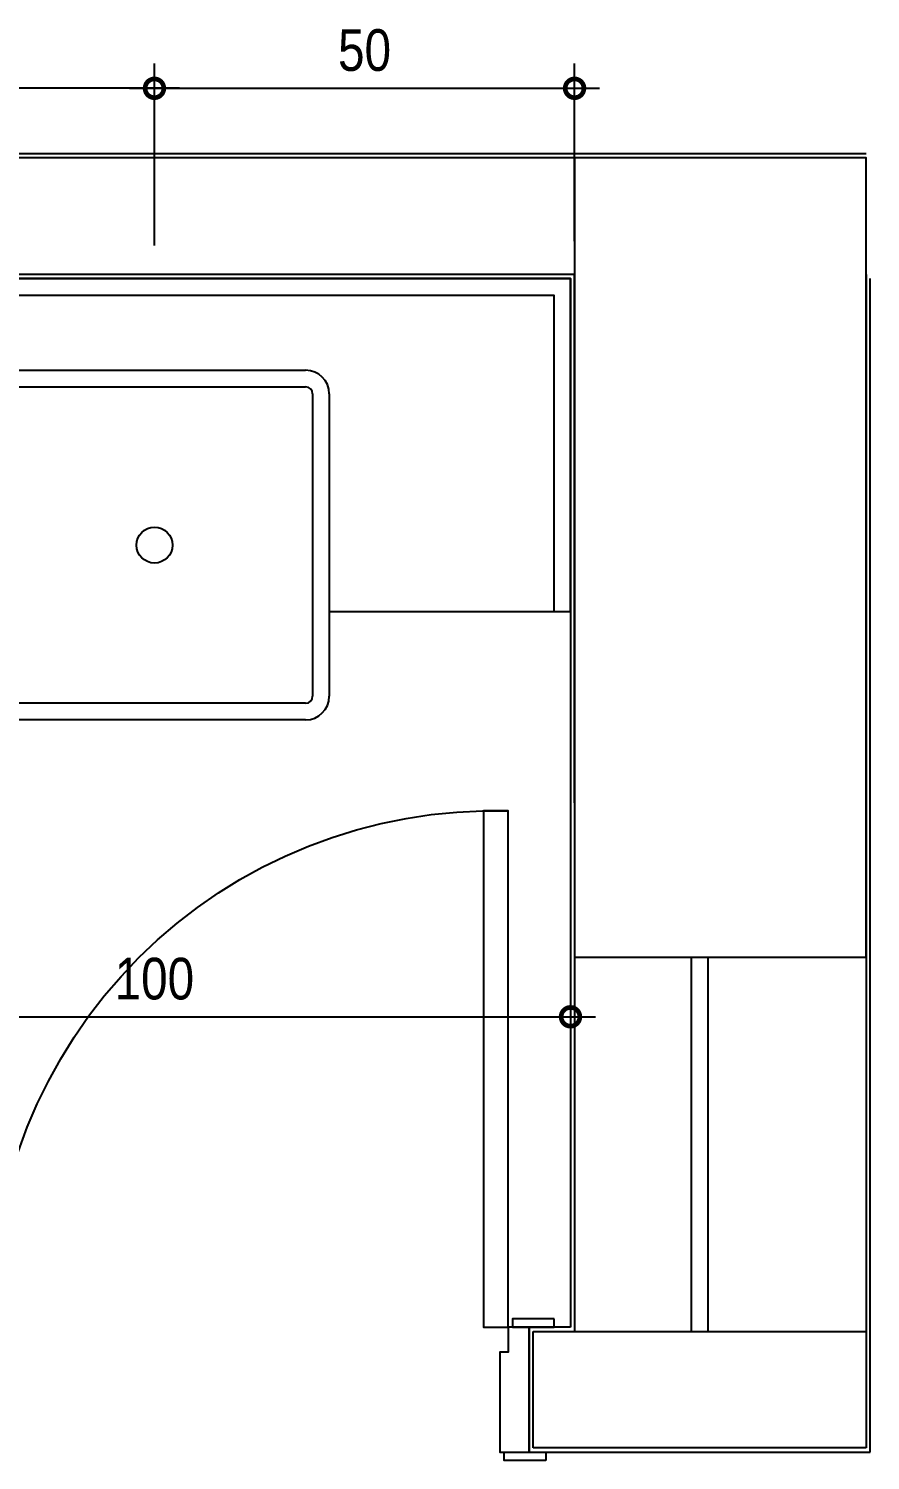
# Model space of a CAD drawing. Header units: metres. Extents: x 3 to 168, y -142 to 28.
# Drawn here: x 16.411 to 17.422, y -94.973 to -93.254 of the extents above; entities that cross this region are included whole.
import ezdxf

# ---------------------------------------------------------------- set-up
doc = ezdxf.new("R2010")
doc.units = ezdxf.units.M
doc.linetypes.add('DASHEDX2', pattern=[1.5, 1, -0.5])
for name, color, linetype in [('ARQ-ALV ACAB', 4, 'Continuous'), ('ARQ-ALV OSSO', 5, 'Continuous'), ('ARQ-CAX @ 1', 1, 'Continuous'), ('ARQ-DIM', 2, 'Continuous'), ('ARQ-HID', 2, 'Continuous'), ('ARQ-PRJ', 7, 'DASHEDX2')]:
    doc.layers.add(name, color=color, linetype=linetype)
doc.styles.add('Adesa', font='ARIALN.TTF')
doc.dimstyles.new('ADESA 1-0025', dxfattribs={"dimtxt": 0.05, "dimasz": 0.045, "dimexe": 0.03, "dimexo": 0.04, "dimgap": 0.02, "dimtad": 1, "dimtoh": 1, "dimdec": 0, "dimlfac": 100, "dimzin": 4, "dimtxsty": 'Adesa', "dimblk": 'DOTSMALL', "dimcen": 1, "dimdle": 0.03, "dimclrd": 1, "dimclre": 1, "dimclrt": 256, "dimazin": 1, "dimtm": 1e-09, "dimtfac": 1, "dimtdec": 0, "dimtix": 1, "dimtmove": 2, "dimatfit": 0, "dimldrblk": 'DOTSMALL', "dimfxl": 0.8, "dimtvp": 2, "dimtolj": 1, "dimtzin": 0, "dimarcsym": 0})

# ---------------------------------------------------------------- blocks, each defined once
blk = doc.blocks.new('ARQ-HID-CUBA Q')
for points in [[(-0.1816, 0), (0.1816, 0)], [(-0.1816, -0.11), (0.1816, -0.11)], [(-0.1816, -0.13), (0.1816, -0.13)], [(-0.21, -0.5016), (-0.21, -0.1384)], [(-0.19, -0.5016), (-0.19, -0.1384)], [(0.19, -0.1384), (0.19, -0.5016)], [(0.21, -0.1384), (0.21, -0.5016)], [(-0.21, -0.4), (-0.31, -0.4)], [(0.21, -0.4), (0.31, -0.4)], [(0.1816, -0.51), (-0.1816, -0.51)], [(0.1816, -0.53), (-0.1816, -0.53)], [(0.1816, -0.53), (-0.1816, -0.53)]]:
    blk.add_lwpolyline(points)
blk.add_circle((0, -0.32), 0.0216)
for centre, radius, start, end in [((-0.1816, -0.1384), 0.0284, 90, 180), ((0.1816, -0.1384), 0.0284, 0, 90), ((-0.1816, -0.1384), 0.0084, 90, 180), ((0.1816, -0.1384), 0.0084, 0, 90), ((-0.1816, -0.5016), 0.0284, 180, 270), ((-0.1816, -0.5016), 0.0084, 180, 270), ((0.1816, -0.5016), 0.0284, 270, 0), ((0.1816, -0.5016), 0.0084, 270, 0)]:
    blk.add_arc(centre, radius, start, end)
blk = doc.blocks.new('*U230')
for points in [[(-0.665, 0.01), (-0.615, 0.01), (-0.615, 0), (-0.665, 0)], [(0.045, 0.01), (-0.005, 0.01), (-0.005, 0), (0.045, 0)], [(-0.675, -0.16), (-0.625, -0.16), (-0.625, -0.15), (-0.675, -0.15)], [(0, -0.15), (0, -0.77), (-0.03, -0.77), (-0.03, -0.15)], [(0.055, -0.16), (0.005, -0.16), (0.005, -0.15), (0.055, -0.15)]]:
    blk.add_lwpolyline(points, close=True)
for points in [[(-0.66, -0.15), (-0.62, -0.15), (-0.62, -0.12), (-0.61, -0.12), (-0.61, 0), (-0.645, 0), (-0.645, -0.15)], [(0.04, -0.15), (0, -0.15), (0, -0.12), (-0.01, -0.12), (-0.01, 0), (0.025, 0), (0.025, -0.15)]]:
    blk.add_lwpolyline(points)
at = {"layer": 'ARQ-PRJ'}
blk.add_arc((-0.0179, -0.1679), 0.6024, 178.2986, 271.7014, dxfattribs=at)
blk = doc.blocks.new('_DotSmall')
at = {"color": 0, "linetype": 'ByBlock', "const_width": 0.5}
blk.add_lwpolyline([(-0.0625, 0, 1), (0.0625, 0, 1)], format="xyb", close=True, dxfattribs=at)
blk = doc.blocks.new('*D231')
at = {"layer": 'ARQ-DIM', "color": 1, "lineweight": -2, "transparency": 16777216}
for p, q in [((16.5621, -93.514), (16.5621, -93.2954)), ((17.0668, -93.509), (17.0668, -93.2954)), ((16.5321, -93.3254), (17.0968, -93.3254))]:
    blk.add_line(p, q, dxfattribs=at)
at = {"layer": 'Defpoints', "color": 0, "transparency": 16777216}
for p in [(17.0668, -93.3254), (16.5621, -93.554), (17.0668, -93.549)]:
    blk.add_point(p, dxfattribs=at)
at = {"layer": 'ARQ-DIM', "color": 1, "lineweight": -2, "transparency": 16777216, "xscale": 0.045, "yscale": 0.045, "zscale": 0.045, "rotation": 180}
blk.add_blockref('_DotSmall', (16.5621, -93.3254), dxfattribs=at)
at = {"layer": 'ARQ-DIM', "color": 1, "lineweight": -2, "transparency": 16777216, "xscale": 0.045, "yscale": 0.045, "zscale": 0.045}
blk.add_blockref('_DotSmall', (17.0668, -93.3254), dxfattribs=at)
at = {"layer": 'ARQ-DIM', "transparency": 16777216, "insert": (16.8145, -93.2798), "char_height": 0.05, "attachment_point": 5, "style": 'Adesa'}
blk.add_mtext('\\A1;50', dxfattribs=at)
blk = doc.blocks.new('*D232')
at = {"layer": 'ARQ-DIM', "color": 1, "lineweight": -2, "transparency": 16777216}
for p, q in [((15.6056, -93.6029), (15.6056, -93.2954)), ((16.5621, -93.514), (16.5621, -93.2954)), ((16.5921, -93.3254), (15.5756, -93.3254))]:
    blk.add_line(p, q, dxfattribs=at)
at = {"layer": 'Defpoints', "color": 0, "transparency": 16777216}
for p in [(15.6056, -93.3254), (16.5621, -93.554), (15.6056, -93.6429, 0)]:
    blk.add_point(p, dxfattribs=at)
at = {"layer": 'ARQ-DIM', "color": 1, "lineweight": -2, "transparency": 16777216, "xscale": 0.045, "yscale": 0.045, "zscale": 0.045, "rotation": 180}
blk.add_blockref('_DotSmall', (15.6056, -93.3254), dxfattribs=at)
at = {"layer": 'ARQ-DIM', "color": 1, "lineweight": -2, "transparency": 16777216, "xscale": 0.045, "yscale": 0.045, "zscale": 0.045}
blk.add_blockref('_DotSmall', (16.5621, -93.3254), dxfattribs=at)
at = {"layer": 'ARQ-DIM', "transparency": 16777216, "insert": (16.0839, -93.2798), "char_height": 0.05, "attachment_point": 5, "style": 'Adesa'}
blk.add_mtext('\\A1;96', dxfattribs=at)
blk = doc.blocks.new('*D234')
at = {"layer": 'ARQ-DIM', "color": 1, "lineweight": -2, "transparency": 16777216}
for p, q in [((16.0621, -93.994), (16.0621, -94.4706)), ((17.0619, -93.994), (17.0619, -94.4706)), ((16.0321, -94.4406), (17.0919, -94.4406))]:
    blk.add_line(p, q, dxfattribs=at)
at = {"layer": 'Defpoints', "color": 0, "transparency": 16777216}
for p in [(16.0621, -93.954, 0), (17.0619, -93.954), (17.0619, -94.4406)]:
    blk.add_point(p, dxfattribs=at)
at = {"layer": 'ARQ-DIM', "color": 1, "lineweight": -2, "transparency": 16777216, "xscale": 0.045, "yscale": 0.045, "zscale": 0.045, "rotation": 180}
blk.add_blockref('_DotSmall', (16.0621, -94.4406), dxfattribs=at)
at = {"layer": 'ARQ-DIM', "color": 1, "lineweight": -2, "transparency": 16777216, "xscale": 0.045, "yscale": 0.045, "zscale": 0.045}
blk.add_blockref('_DotSmall', (17.0619, -94.4406), dxfattribs=at)
at = {"layer": 'ARQ-DIM', "transparency": 16777216, "insert": (16.562, -94.3951), "char_height": 0.05, "attachment_point": 5, "style": 'Adesa'}
blk.add_mtext('\\A1;100', dxfattribs=at)
blk = doc.blocks.new('AREAS MOLHADAS')
at = {"layer": 'ARQ-ALV ACAB'}
for p, q in [((17.4171, -93.404), (14.9665, -93.404)), ((15.163, -93.554), (17.0618, -93.554)), ((17.0618, -93.554), (17.0621, -94.8134)), ((17.4221, -94.9634), (17.4221, -93.554)), ((17.0621, -94.8134), (17.0122, -94.8134)), ((17.0122, -94.8134), (17.0122, -94.9634)), ((17.0122, -94.9634), (17.4221, -94.9634))]:
    blk.add_line(p, q, dxfattribs=at)
at = {"layer": 'ARQ-ALV OSSO'}
for p, q in [((17.0668, -93.549), (15.158, -93.549)), ((17.0671, -94.8184), (17.0668, -93.549)), ((17.4171, -93.549), (17.4171, -94.9584)), ((17.0172, -94.9584), (17.0172, -94.8184)), ((17.0172, -94.8184), (17.0671, -94.8184)), ((17.4171, -94.9584), (17.0172, -94.9584))]:
    blk.add_line(p, q, dxfattribs=at)
at = {"layer": 'ARQ-ALV OSSO', "elevation": 0}
for points in [[(17.0668, -93.409), (14.9665, -93.409)], [(17.0671, -94.8184), (17.4171, -94.8184)]]:
    blk.add_lwpolyline(points, dxfattribs=at)
at = {"layer": 'ARQ-ALV OSSO'}
blk.add_lwpolyline([(17.0669, -94.369), (17.4171, -94.369), (17.4171, -93.409), (17.0669, -93.409)], close=True, dxfattribs=at)
for points in [[(17.2071, -94.8184), (17.2071, -94.369)], [(17.2271, -94.8184), (17.2271, -94.369)]]:
    blk.add_lwpolyline(points, dxfattribs=at)
at = {"layer": 'ARQ-HID', "lineweight": -2}
blk.add_lwpolyline([(16.7805, -93.954), (17.0621, -93.954), (17.0621, -93.554), (16.0621, -93.554), (16.0621, -93.954), (16.3521, -93.954)], dxfattribs=at)
at = {"layer": 'ARQ-HID'}
for points in [[(16.0621, -93.554), (17.062, -93.554), (17.062, -93.954)], [(16.0621, -93.574), (17.042, -93.574), (17.042, -93.954)]]:
    blk.add_lwpolyline(points, dxfattribs=at)
at = {"layer": 'ARQ-CAX @ 1', "xscale": -1, "rotation": 180}
blk.add_blockref('*U230', (16.9872, -94.9634, 0), dxfattribs=at)
at = {"layer": 'ARQ-HID', "lineweight": -2}
blk.add_blockref('ARQ-HID-CUBA Q', (16.5621, -93.554), dxfattribs=at)
at = {"layer": 'ARQ-DIM'}
for base, p1, p2, picture, middle in [((15.6056, -93.3254), (16.5621, -93.554), (15.6056, -93.6429, 0), '*D232', (16.0839, -93.2798)), ((17.0668, -93.3254), (16.5621, -93.554), (17.0668, -93.549), '*D231', (16.8145, -93.2798)), ((17.0619, -94.4406), (16.0621, -93.954, 0), (17.0619, -93.954), '*D234', (16.562, -94.3951))]:
    dim = blk.add_linear_dim(base=base, p1=p1, p2=p2, dimstyle='ADESA 1-0025', dxfattribs=at)
    dim.commit()
    dim.dimension.update_dxf_attribs({"geometry": picture, "text_midpoint": middle})

msp = doc.modelspace()

# ---------------------------------------------------------------- block references
msp.add_blockref('AREAS MOLHADAS', (0, 0))

doc.saveas('drawing.dxf')
